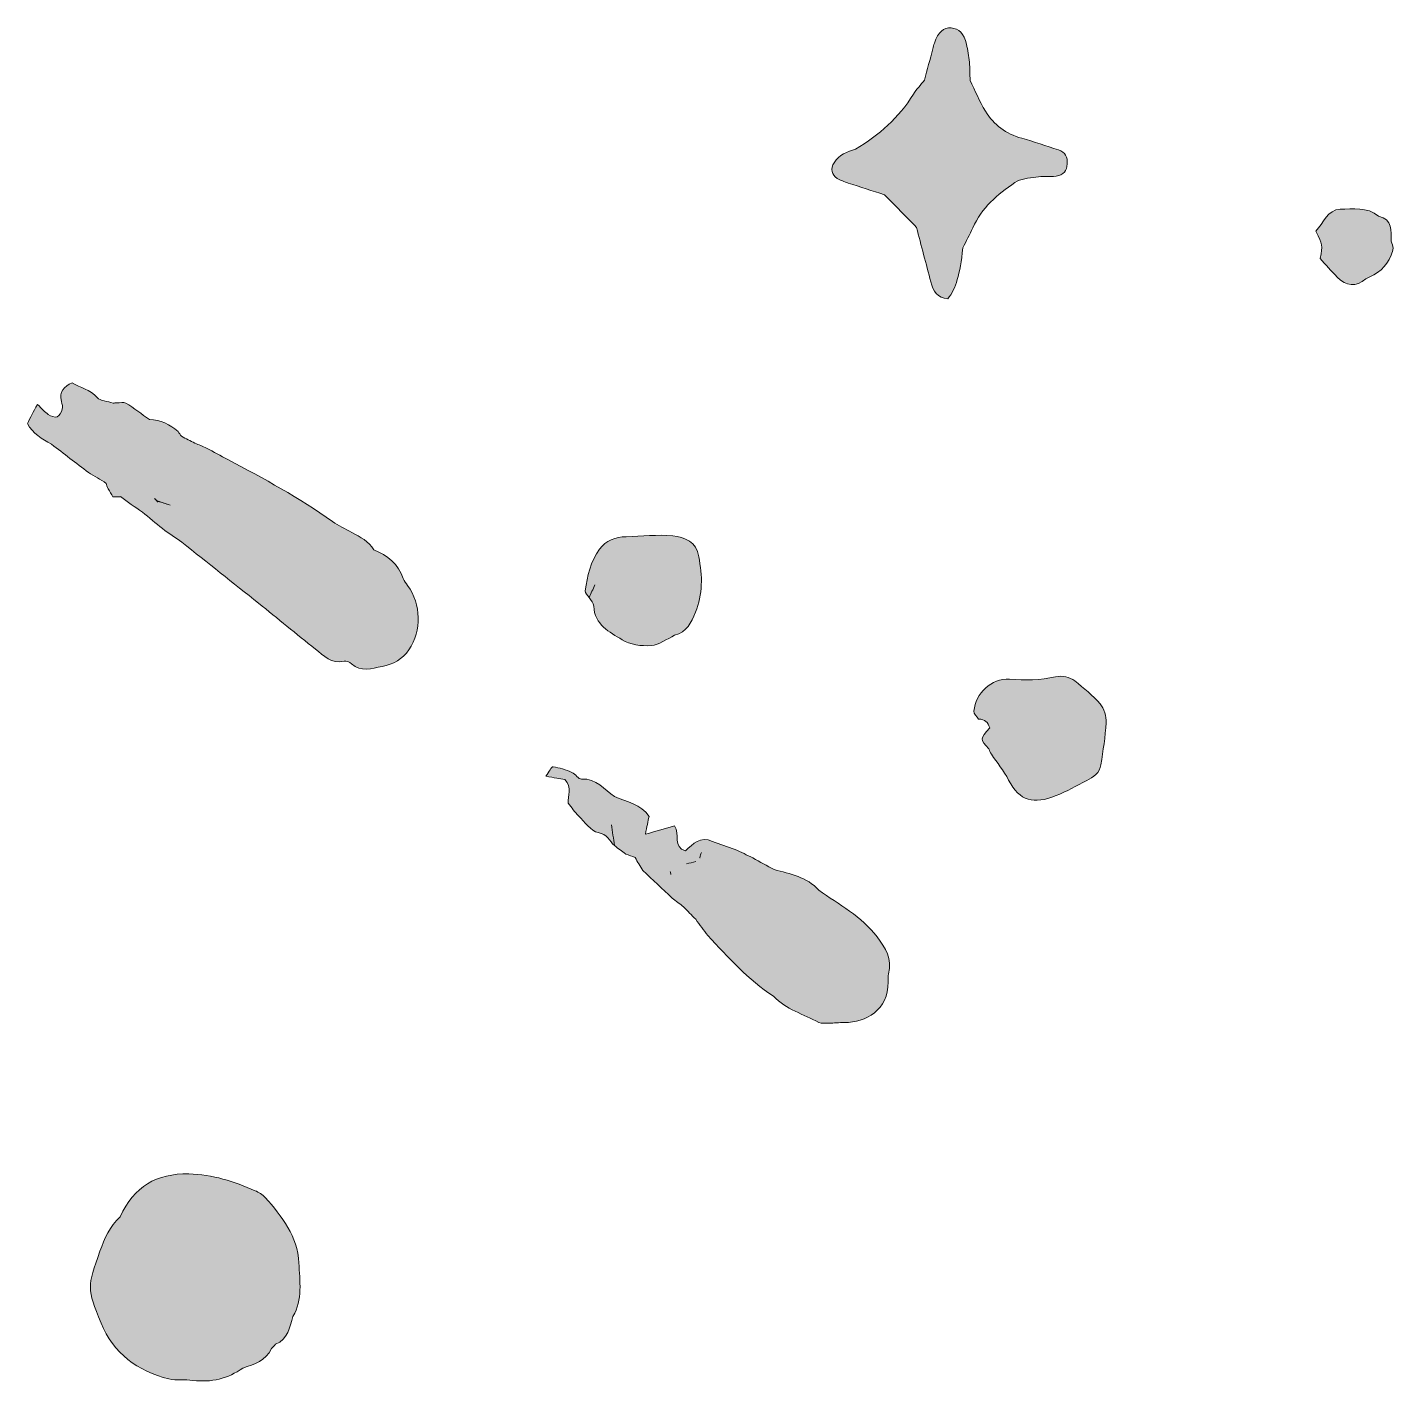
# Model space of a CAD drawing. Header units: inches. Extents: x 75 to 1005, y -1010 to -69.
# Drawn here: x 719.5 to 912.6, y -959.9 to -768.2 of the extents above; entities that cross this region are included whole.
import ezdxf

# ---------------------------------------------------------------- set-up
doc = ezdxf.new("R2010")
doc.units = ezdxf.units.IN
doc.header["$MEASUREMENT"] = 0
doc.layers.add('Layer 1', color=7, linetype='Continuous')

# ---------------------------------------------------------------- blocks, each defined once
blk = doc.blocks.new('block 2')
at = {"layer": 'Layer 1', "true_color": 0xffffff}
h = blk.add_hatch(color=7, dxfattribs=at)
h.dxf.hatch_style = 2
edge = h.paths.add_edge_path()
edge.add_spline(control_points=[(859.03, -790.2), (859.84, -789.66), (860.98, -789.57), (862, -789.42), (862.93, -789.28), (863.91, -789.42), (864.85, -789.28), (865.91, -789.12), (866.37, -788.53), (866.43, -787.56), (866.48, -786.61), (866.18, -785.89), (865.18, -785.58), (863.45, -785.04), (861.74, -784.42), (860, -783.93), (857.78, -783.31), (856.02, -782.06), (854.86, -780.1), (854.03, -778.71), (853.41, -777.2), (852.69, -775.75), (852.67, -774.89), (852.68, -774.03), (852.6, -773.18), (852.51, -772.32), (852.38, -771.47), (852.18, -770.63), (851.82, -769.11), (851.15, -768.44), (850, -768.34), (848.95, -768.25), (848.19, -768.93), (847.65, -770.47), (847.55, -770.74), (847.5, -771.02), (847.42, -771.3), (847.03, -772.77), (846.64, -774.24), (846.24, -775.71), (845.72, -776.38), (845.13, -777.01), (844.68, -777.72), (842.63, -781.02), (839.82, -783.5), (836.52, -785.47), (835.32, -785.82), (834.19, -786.27), (833.48, -787.39), (832.95, -788.25), (833.08, -789.08), (833.92, -789.6), (834.39, -789.89), (834.94, -790.09), (835.47, -790.26), (837.17, -790.83), (838.88, -791.36), (840.58, -791.91), (842.09, -793.45), (843.6, -794.99), (845.11, -796.53), (845.79, -799.1), (846.47, -801.67), (847.14, -804.24), (847.47, -805.53), (848.09, -806.51), (849.54, -806.65), (850.72, -805.07), (851.23, -803.32), (851.68, -799.42), (852.14, -798.48), (852.64, -797.56), (853.07, -796.61), (854.31, -793.77), (856.56, -791.85), (859.03, -790.2)], knot_values=[0, 0, 0, 0, 1, 1, 1, 2, 2, 2, 3, 3, 3, 4, 4, 4, 5, 5, 5, 6, 6, 6, 7, 7, 7, 8, 8, 8, 9, 9, 9, 10, 10, 10, 11, 11, 11, 12, 12, 12, 13, 13, 13, 14, 14, 14, 15, 15, 15, 16, 16, 16, 17, 17, 17, 18, 18, 18, 19, 19, 19, 20, 20, 20, 21, 21, 21, 22, 22, 22, 23, 23, 23, 24, 24, 24, 25, 25, 25, 25], degree=3, periodic=1)
h = blk.add_hatch(color=7, dxfattribs=at)
h.dxf.hatch_style = 2
edge = h.paths.add_edge_path()
edge.add_spline(control_points=[(910.4, -794.95), (908.79, -793.58), (906.79, -793.94), (904.99, -793.97), (903.21, -794.01), (902.61, -795.93), (901.57, -797.08), (902.54, -799.01), (902.54, -799.01), (902.18, -800.93), (902.94, -801.78), (903.72, -802.73), (904.59, -803.59), (905.84, -804.82), (907.2, -805.05), (908.61, -803.79), (910.24, -803.14), (911.55, -802.16), (912.18, -800.44), (912.56, -799.8), (912.55, -799.15), (912.2, -798.5), (912.14, -797.04), (912.48, -795.38), (910.4, -794.95)], knot_values=[0, 0, 0, 0, 1, 1, 1, 2, 2, 2, 3, 3, 3, 4, 4, 4, 5, 5, 5, 6, 6, 6, 7, 7, 7, 8, 8, 8, 8], degree=3, periodic=1)
h = blk.add_hatch(color=7, dxfattribs=at)
h.dxf.hatch_style = 2
edge = h.paths.add_edge_path()
edge.add_spline(control_points=[(772.59, -846.19), (771.87, -844.13), (770.37, -842.9), (768.41, -842.13), (767.73, -840.87), (766.47, -840.33), (765.32, -839.66), (764.41, -839.13), (763.43, -838.72), (762.57, -838.11), (757.9, -834.78), (752.88, -832.03), (747.8, -829.37), (746.8, -828.82), (745.79, -828.28), (744.79, -827.73), (744.79, -827.73), (744.78, -827.73), (744.78, -827.73), (744.24, -827.5), (743.69, -827.27), (743.15, -827.03), (742.51, -826.71), (741.87, -826.39), (741.24, -826.07), (741.08, -825.84), (740.92, -825.62), (740.77, -825.39), (739.6, -824.39), (738.29, -823.73), (736.72, -823.71), (736.72, -823.71), (736.72, -823.71), (736.72, -823.71), (735.61, -822.92), (734.53, -822.08), (733.37, -821.36), (733.07, -821.17), (732.54, -821.35), (732.11, -821.35), (731.93, -821.36), (731.75, -821.36), (731.57, -821.36), (730.8, -821.12), (729.76, -821.1), (729.32, -820.58), (728.34, -819.43), (726.93, -819.24), (725.79, -818.51), (724.65, -819.02), (723.88, -819.74), (724.28, -821.14), (724.38, -821.5), (724.5, -821.92), (724.4, -822.25), (724.28, -822.66), (724, -823.18), (723.66, -823.31), (723.33, -823.44), (722.77, -823.22), (722.42, -822.99), (721.93, -822.66), (721.53, -822.17), (720.89, -821.55), (720.31, -822.64), (719.88, -823.45), (719.46, -824.26), (720.25, -825.64), (721.51, -826.48), (722.87, -827.19), (724.61, -828.52), (726.35, -829.85), (728.08, -831.18), (728.9, -831.71), (729.81, -832.16), (730.6, -832.72), (730.62, -832.96), (730.7, -833.22), (730.89, -833.48), (731.15, -833.84), (731.32, -834.25), (731.54, -834.64), (731.91, -834.64), (732.28, -834.63), (732.65, -834.62), (732.65, -834.6), (732.64, -834.59), (732.64, -834.57), (733.61, -835.39), (734.67, -836.06), (735.72, -836.77), (736.67, -837.55), (737.59, -838.36), (738.56, -839.11), (739.45, -839.79), (740.39, -840.4), (741.3, -841.04), (744.92, -843.92), (748.53, -846.8), (752.14, -849.67), (754.82, -851.83), (757.48, -854.01), (760.17, -856.15), (761.35, -857.09), (762.42, -858.3), (764.22, -857.84), (764.51, -857.76), (764.99, -858), (765.25, -858.23), (766.63, -859.44), (768.11, -858.92), (769.61, -858.6), (771.18, -858.27), (772.48, -857.61), (773.39, -856.24), (775.2, -853.52), (775.14, -849.84), (773.2, -847.15), (772.98, -846.85), (772.71, -846.54), (772.59, -846.19)], knot_values=[0, 0, 0, 0, 1, 1, 1, 2, 2, 2, 3, 3, 3, 4, 4, 4, 5, 5, 5, 6, 6, 6, 7, 7, 7, 8, 8, 8, 9, 9, 9, 10, 10, 10, 11, 11, 11, 12, 12, 12, 13, 13, 13, 14, 14, 14, 15, 15, 15, 16, 16, 16, 17, 17, 17, 18, 18, 18, 19, 19, 19, 20, 20, 20, 21, 21, 21, 22, 22, 22, 23, 23, 23, 24, 24, 24, 25, 25, 25, 26, 26, 26, 27, 27, 27, 28, 28, 28, 29, 29, 29, 30, 30, 30, 31, 31, 31, 32, 32, 32, 33, 33, 33, 34, 34, 34, 35, 35, 35, 36, 36, 36, 37, 37, 37, 38, 38, 38, 39, 39, 39, 40, 40, 40, 40], degree=3, periodic=1)
edge = h.paths.add_edge_path()
edge.add_spline(control_points=[(737.91, -835.3), (737.89, -835.32), (737.88, -835.32), (737.87, -835.33), (737.72, -835.16), (737.59, -834.98), (737.42, -834.87), (737.61, -834.99), (737.75, -835.2), (737.91, -835.3), (737.91, -835.27), (737.92, -835.25), (737.93, -835.22), (738.49, -835.41), (739.06, -835.6), (739.62, -835.8), (739.05, -835.6), (738.47, -835.4), (737.91, -835.3)], knot_values=[0, 0, 0, 0, 1, 1, 1, 2, 2, 2, 3, 3, 3, 4, 4, 4, 5, 5, 5, 6, 6, 6, 6], degree=3, periodic=1)
h = blk.add_hatch(color=7, dxfattribs=at)
h.dxf.hatch_style = 2
edge = h.paths.add_edge_path()
edge.add_spline(control_points=[(799.51, -850.07), (799.59, -852.73), (801.74, -853.74), (803.51, -854.83), (804.63, -855.53), (806.24, -855.75), (807.6, -855.65), (808.74, -855.57), (809.83, -854.71), (810.94, -854.2), (812.63, -853.76), (813.32, -852.36), (813.89, -850.95), (814.92, -848.4), (814.89, -845.76), (814.34, -843.1), (814.08, -840.93), (812.32, -840.33), (810.67, -840.16), (808.51, -839.92), (806.29, -840.2), (804.09, -840.26), (802.58, -840.3), (801.23, -840.79), (800.33, -842.03), (799.06, -843.77), (798.58, -845.82), (798.3, -847.91), (798.26, -848.19), (798.66, -848.54), (798.85, -848.85), (799.11, -848.27), (799.4, -847.69), (799.64, -847.08), (799.4, -847.69), (799.11, -848.27), (798.85, -848.85), (799.08, -849.26), (799.5, -849.66), (799.51, -850.07)], knot_values=[0, 0, 0, 0, 1, 1, 1, 2, 2, 2, 3, 3, 3, 4, 4, 4, 5, 5, 5, 6, 6, 6, 7, 7, 7, 8, 8, 8, 9, 9, 9, 10, 10, 10, 11, 11, 11, 12, 12, 12, 13, 13, 13, 13], degree=3, periodic=1)
h = blk.add_hatch(color=7, dxfattribs=at)
h.dxf.hatch_style = 2
edge = h.paths.add_edge_path()
edge.add_spline(control_points=[(867.49, -860.66), (866.73, -860.06), (865.76, -859.87), (864.77, -860.08), (862.61, -860.55), (860.45, -860.55), (858.24, -860.41), (855.74, -860.25), (853.46, -862.41), (853.23, -864.92), (853.19, -865.28), (853.66, -865.69), (853.89, -866.07), (854.77, -866.02), (855.22, -866.52), (855.46, -867.28), (854.09, -868.89), (854.09, -868.89), (855.33, -870.23), (855.45, -870.49), (855.54, -870.77), (855.7, -871), (856.52, -872.22), (857.43, -873.33), (858.14, -874.67), (859.74, -877.67), (861.65, -878.14), (864.84, -876.87), (866.33, -876.28), (867.73, -875.45), (869.17, -874.74), (870.13, -874.25), (871.02, -873.67), (871.19, -872.5), (871.47, -870.52), (871.83, -868.54), (871.91, -866.56), (871.95, -865.67), (871.64, -864.56), (871.08, -863.9), (870.05, -862.68), (868.76, -861.66), (867.49, -860.66)], knot_values=[0, 0, 0, 0, 1, 1, 1, 2, 2, 2, 3, 3, 3, 4, 4, 4, 5, 5, 5, 6, 6, 6, 7, 7, 7, 8, 8, 8, 9, 9, 9, 10, 10, 10, 11, 11, 11, 12, 12, 12, 13, 13, 13, 14, 14, 14, 14], degree=3, periodic=1)
h = blk.add_hatch(color=7, dxfattribs=at)
h.dxf.hatch_style = 2
edge = h.paths.add_edge_path()
edge.add_spline(control_points=[(831.31, -890.21), (829.61, -888.37), (827.28, -887.93), (825.02, -887.33), (824.02, -886.78), (823.01, -886.23), (822.01, -885.68), (821.17, -885.28), (820.34, -884.84), (819.48, -884.49), (818.42, -884.07), (817.34, -883.72), (816.27, -883.34), (814.55, -882.52), (813.54, -883.7), (812.47, -884.68), (810.69, -884.15), (811.68, -882.34), (810.92, -881.14), (809.64, -881.51), (808.4, -881.86), (806.8, -882.32), (807.03, -881.25), (807.18, -880.52), (807.32, -879.82), (806.15, -878.04), (804.18, -877.73), (802.44, -877.01), (800.98, -876.03), (799.89, -874.4), (797.78, -874.53), (797.36, -874.56), (796.93, -873.8), (796.43, -873.58), (795.57, -873.22), (794.67, -872.92), (793.75, -872.79), (793.53, -872.76), (793.2, -873.49), (792.74, -874.12), (793.93, -874.33), (794.74, -874.48), (795.4, -874.6), (796.48, -875.73), (795.82, -876.92), (795.87, -877.92), (796.4, -878.57), (796.84, -879.19), (797.37, -879.71), (798.24, -880.58), (799.09, -881.91), (800.12, -882.08), (801.45, -882.31), (801.69, -883.3), (802.43, -883.93), (802.3, -882.94), (802.15, -881.96), (802.02, -880.98), (802.15, -881.96), (802.3, -882.94), (802.43, -883.93), (802.96, -884.32), (803.49, -884.72), (804.02, -885.12), (804.46, -885.28), (804.9, -885.44), (805.34, -885.6), (805.71, -886.22), (806.08, -886.84), (806.45, -887.46), (807.82, -888.75), (809.2, -890.06), (810.57, -891.35), (810.57, -891.36), (810.57, -891.36), (810.57, -891.36), (811.11, -891.77), (811.66, -892.17), (812.2, -892.58), (812.77, -893.17), (813.34, -893.76), (813.91, -894.35), (814.48, -895.12), (815.05, -895.88), (815.62, -896.64), (818.51, -899.72), (821.3, -902.92), (824.92, -905.22), (826.68, -907.09), (829.14, -907.78), (831.32, -908.93), (831.7, -909.12), (832.24, -909.03), (832.71, -909.03), (833.46, -909.02), (834.21, -908.95), (834.96, -908.94), (837.91, -908.92), (841.16, -907.24), (841.11, -903.19), (841.11, -902.81), (841.05, -902.4), (841.15, -902.05), (841.73, -899.94), (840.75, -898.42), (839.54, -896.82), (837.34, -893.9), (834.16, -892.28), (831.31, -890.21)], knot_values=[0, 0, 0, 0, 1, 1, 1, 2, 2, 2, 3, 3, 3, 4, 4, 4, 5, 5, 5, 6, 6, 6, 7, 7, 7, 8, 8, 8, 9, 9, 9, 10, 10, 10, 11, 11, 11, 12, 12, 12, 13, 13, 13, 14, 14, 14, 15, 15, 15, 16, 16, 16, 17, 17, 17, 18, 18, 18, 19, 19, 19, 20, 20, 20, 21, 21, 21, 22, 22, 22, 23, 23, 23, 24, 24, 24, 25, 25, 25, 26, 26, 26, 27, 27, 27, 28, 28, 28, 29, 29, 29, 30, 30, 30, 31, 31, 31, 32, 32, 32, 33, 33, 33, 34, 34, 34, 35, 35, 35, 36, 36, 36, 36], degree=3, periodic=1)
edge = h.paths.add_edge_path()
edge.add_spline(control_points=[(810.42, -888.03), (810.38, -887.87), (810.34, -887.72), (810.3, -887.57), (810.34, -887.72), (810.38, -887.87), (810.42, -888.03), (810.42, -888.03), (810.42, -888.03), (810.42, -888.03)], knot_values=[0, 0, 0, 0, 1, 1, 1, 2, 2, 2, 3, 3, 3, 3], degree=3, periodic=1)
edge = h.paths.add_edge_path()
edge.add_spline(control_points=[(813.95, -886.19), (813.5, -886.3), (813.05, -886.4), (812.63, -886.49), (813.05, -886.4), (813.5, -886.3), (813.95, -886.19), (813.95, -886.19), (813.95, -886.19), (813.95, -886.19)], knot_values=[0, 0, 0, 0, 1, 1, 1, 2, 2, 2, 3, 3, 3, 3], degree=3, periodic=1)
edge = h.paths.add_edge_path()
edge.add_spline(control_points=[(814.55, -885.66), (814.55, -885.66), (814.52, -885.64), (814.52, -885.64), (814.57, -885.38), (814.64, -885.13), (814.72, -884.89), (814.64, -885.13), (814.57, -885.38), (814.52, -885.64), (814.52, -885.64), (814.55, -885.66), (814.55, -885.66)], knot_values=[0, 0, 0, 0, 1, 1, 1, 2, 2, 2, 3, 3, 3, 4, 4, 4, 4], degree=3, periodic=1)
h = blk.add_hatch(color=7, dxfattribs=at)
h.dxf.hatch_style = 2
edge = h.paths.add_edge_path()
edge.add_spline(control_points=[(753.08, -933.67), (752.72, -933.25), (752.18, -932.94), (751.66, -932.72), (748.66, -931.44), (745.63, -930.4), (742.29, -930.34), (737.7, -930.26), (734.56, -932.11), (732.58, -936.41), (731.13, -937.74), (730.35, -939.47), (729.72, -941.26), (727.93, -946.29), (727.87, -946.52), (729.87, -951.43), (731.62, -955.74), (735.05, -958.21), (739.45, -959.33), (740.53, -959.61), (741.73, -959.38), (742.86, -959.53), (745.46, -959.86), (747.8, -959.29), (749.93, -957.79), (751.54, -957.27), (753.18, -956.78), (753.94, -955.02), (754.14, -954.82), (754.34, -954.63), (754.54, -954.43), (756.28, -953.7), (756.55, -952.04), (757, -950.5), (758.39, -948.1), (757.96, -945.48), (757.83, -942.93), (757.64, -939.17), (755.43, -936.36), (753.08, -933.67)], knot_values=[0, 0, 0, 0, 1, 1, 1, 2, 2, 2, 3, 3, 3, 4, 4, 4, 5, 5, 5, 6, 6, 6, 7, 7, 7, 8, 8, 8, 9, 9, 9, 10, 10, 10, 11, 11, 11, 12, 12, 12, 13, 13, 13, 13], degree=3, periodic=1)
at = {"layer": 'Layer 1', "lineweight": 0}
for points, knots in [([(859.03, -790.2), (859.84, -789.66), (860.98, -789.57), (862, -789.42), (862.93, -789.28), (863.91, -789.42), (864.85, -789.28), (865.91, -789.12), (866.37, -788.53), (866.43, -787.56), (866.48, -786.61), (866.18, -785.89), (865.18, -785.58), (863.45, -785.04), (861.74, -784.42), (860, -783.93), (857.78, -783.31), (856.02, -782.06), (854.86, -780.1), (854.03, -778.71), (853.41, -777.2), (852.69, -775.75), (852.67, -774.89), (852.68, -774.03), (852.6, -773.18), (852.51, -772.32), (852.38, -771.47), (852.18, -770.63), (851.82, -769.11), (851.15, -768.44), (850, -768.34), (848.95, -768.25), (848.19, -768.93), (847.65, -770.47), (847.55, -770.74), (847.5, -771.02), (847.42, -771.3), (847.03, -772.77), (846.64, -774.24), (846.24, -775.71), (845.72, -776.38), (845.13, -777.01), (844.68, -777.72), (842.63, -781.02), (839.82, -783.5), (836.52, -785.47), (835.32, -785.82), (834.19, -786.27), (833.48, -787.39), (832.95, -788.25), (833.08, -789.08), (833.92, -789.6), (834.39, -789.89), (834.94, -790.09), (835.47, -790.26), (837.17, -790.83), (838.88, -791.36), (840.58, -791.91), (842.09, -793.45), (843.6, -794.99), (845.11, -796.53), (845.79, -799.1), (846.47, -801.67), (847.14, -804.24), (847.47, -805.53), (848.09, -806.51), (849.54, -806.65), (850.72, -805.07), (851.23, -803.32), (851.68, -799.42), (852.14, -798.48), (852.64, -797.56), (853.07, -796.61), (854.31, -793.77), (856.56, -791.85), (859.03, -790.2)], [0, 0, 0, 0, 1, 1, 1, 2, 2, 2, 3, 3, 3, 4, 4, 4, 5, 5, 5, 6, 6, 6, 7, 7, 7, 8, 8, 8, 9, 9, 9, 10, 10, 10, 11, 11, 11, 12, 12, 12, 13, 13, 13, 14, 14, 14, 15, 15, 15, 16, 16, 16, 17, 17, 17, 18, 18, 18, 19, 19, 19, 20, 20, 20, 21, 21, 21, 22, 22, 22, 23, 23, 23, 24, 24, 24, 25, 25, 25, 25]), ([(910.4, -794.95), (908.79, -793.58), (906.79, -793.94), (904.99, -793.97), (903.21, -794.01), (902.61, -795.93), (901.57, -797.08), (902.54, -799.01), (902.54, -799.01), (902.18, -800.93), (902.94, -801.78), (903.72, -802.73), (904.59, -803.59), (905.84, -804.82), (907.2, -805.05), (908.61, -803.79), (910.24, -803.14), (911.55, -802.16), (912.18, -800.44), (912.56, -799.8), (912.55, -799.15), (912.2, -798.5), (912.14, -797.04), (912.48, -795.38), (910.4, -794.95)], [0, 0, 0, 0, 1, 1, 1, 2, 2, 2, 3, 3, 3, 4, 4, 4, 5, 5, 5, 6, 6, 6, 7, 7, 7, 8, 8, 8, 8]), ([(772.59, -846.19), (771.87, -844.13), (770.37, -842.9), (768.41, -842.13), (767.73, -840.87), (766.47, -840.33), (765.32, -839.66), (764.41, -839.13), (763.43, -838.72), (762.57, -838.11), (757.9, -834.78), (752.88, -832.03), (747.8, -829.37), (746.8, -828.82), (745.79, -828.28), (744.79, -827.73), (744.79, -827.73), (744.78, -827.73), (744.78, -827.73), (744.24, -827.5), (743.69, -827.27), (743.15, -827.03), (742.51, -826.71), (741.87, -826.39), (741.24, -826.07), (741.08, -825.84), (740.92, -825.62), (740.77, -825.39), (739.6, -824.39), (738.29, -823.73), (736.72, -823.71), (736.72, -823.71), (736.72, -823.71), (736.72, -823.71), (735.61, -822.92), (734.53, -822.08), (733.37, -821.36), (733.07, -821.17), (732.54, -821.35), (732.11, -821.35), (731.93, -821.36), (731.75, -821.36), (731.57, -821.36), (730.8, -821.12), (729.76, -821.1), (729.32, -820.58), (728.34, -819.43), (726.93, -819.24), (725.79, -818.51), (724.65, -819.02), (723.88, -819.74), (724.28, -821.14), (724.38, -821.5), (724.5, -821.92), (724.4, -822.25), (724.28, -822.66), (724, -823.18), (723.66, -823.31), (723.33, -823.44), (722.77, -823.22), (722.42, -822.99), (721.93, -822.66), (721.53, -822.17), (720.89, -821.55), (720.31, -822.64), (719.88, -823.45), (719.46, -824.26), (720.25, -825.64), (721.51, -826.48), (722.87, -827.19), (724.61, -828.52), (726.35, -829.85), (728.08, -831.18), (728.9, -831.71), (729.81, -832.16), (730.6, -832.72), (730.62, -832.96), (730.7, -833.22), (730.89, -833.48), (731.15, -833.84), (731.32, -834.25), (731.54, -834.64), (731.91, -834.64), (732.28, -834.63), (732.65, -834.62), (732.65, -834.6), (732.64, -834.59), (732.64, -834.57), (733.61, -835.39), (734.67, -836.06), (735.72, -836.77), (736.67, -837.55), (737.59, -838.36), (738.56, -839.11), (739.45, -839.79), (740.39, -840.4), (741.3, -841.04), (744.92, -843.92), (748.53, -846.8), (752.14, -849.67), (754.82, -851.83), (757.48, -854.01), (760.17, -856.15), (761.35, -857.09), (762.42, -858.3), (764.22, -857.84), (764.51, -857.76), (764.99, -858), (765.25, -858.23), (766.63, -859.44), (768.11, -858.92), (769.61, -858.6), (771.18, -858.27), (772.48, -857.61), (773.39, -856.24), (775.2, -853.52), (775.14, -849.84), (773.2, -847.15), (772.98, -846.85), (772.71, -846.54), (772.59, -846.19)], [0, 0, 0, 0, 1, 1, 1, 2, 2, 2, 3, 3, 3, 4, 4, 4, 5, 5, 5, 6, 6, 6, 7, 7, 7, 8, 8, 8, 9, 9, 9, 10, 10, 10, 11, 11, 11, 12, 12, 12, 13, 13, 13, 14, 14, 14, 15, 15, 15, 16, 16, 16, 17, 17, 17, 18, 18, 18, 19, 19, 19, 20, 20, 20, 21, 21, 21, 22, 22, 22, 23, 23, 23, 24, 24, 24, 25, 25, 25, 26, 26, 26, 27, 27, 27, 28, 28, 28, 29, 29, 29, 30, 30, 30, 31, 31, 31, 32, 32, 32, 33, 33, 33, 34, 34, 34, 35, 35, 35, 36, 36, 36, 37, 37, 37, 38, 38, 38, 39, 39, 39, 40, 40, 40, 40]), ([(737.91, -835.3), (737.89, -835.32), (737.88, -835.32), (737.87, -835.33), (737.72, -835.16), (737.59, -834.98), (737.42, -834.87), (737.61, -834.99), (737.75, -835.2), (737.91, -835.3), (737.91, -835.27), (737.92, -835.25), (737.93, -835.22), (738.49, -835.41), (739.06, -835.6), (739.62, -835.8), (739.05, -835.6), (738.47, -835.4), (737.91, -835.3)], [0, 0, 0, 0, 1, 1, 1, 2, 2, 2, 3, 3, 3, 4, 4, 4, 5, 5, 5, 6, 6, 6, 6]), ([(799.51, -850.07), (799.59, -852.73), (801.74, -853.74), (803.51, -854.83), (804.63, -855.53), (806.24, -855.75), (807.6, -855.65), (808.74, -855.57), (809.83, -854.71), (810.94, -854.2), (812.63, -853.76), (813.32, -852.36), (813.89, -850.95), (814.92, -848.4), (814.89, -845.76), (814.34, -843.1), (814.08, -840.93), (812.32, -840.33), (810.67, -840.16), (808.51, -839.92), (806.29, -840.2), (804.09, -840.26), (802.58, -840.3), (801.23, -840.79), (800.33, -842.03), (799.06, -843.77), (798.58, -845.82), (798.3, -847.91), (798.26, -848.19), (798.66, -848.54), (798.85, -848.85), (799.11, -848.27), (799.4, -847.69), (799.64, -847.08), (799.4, -847.69), (799.11, -848.27), (798.85, -848.85), (799.08, -849.26), (799.5, -849.66), (799.51, -850.07)], [0, 0, 0, 0, 1, 1, 1, 2, 2, 2, 3, 3, 3, 4, 4, 4, 5, 5, 5, 6, 6, 6, 7, 7, 7, 8, 8, 8, 9, 9, 9, 10, 10, 10, 11, 11, 11, 12, 12, 12, 13, 13, 13, 13]), ([(867.49, -860.66), (866.73, -860.06), (865.76, -859.87), (864.77, -860.08), (862.61, -860.55), (860.45, -860.55), (858.24, -860.41), (855.74, -860.25), (853.46, -862.41), (853.23, -864.92), (853.19, -865.28), (853.66, -865.69), (853.89, -866.07), (854.77, -866.02), (855.22, -866.52), (855.46, -867.28), (854.09, -868.89), (854.09, -868.89), (855.33, -870.23), (855.45, -870.49), (855.54, -870.77), (855.7, -871), (856.52, -872.22), (857.43, -873.33), (858.14, -874.67), (859.74, -877.67), (861.65, -878.14), (864.84, -876.87), (866.33, -876.28), (867.73, -875.45), (869.17, -874.74), (870.13, -874.25), (871.02, -873.67), (871.19, -872.5), (871.47, -870.52), (871.83, -868.54), (871.91, -866.56), (871.95, -865.67), (871.64, -864.56), (871.08, -863.9), (870.05, -862.68), (868.76, -861.66), (867.49, -860.66)], [0, 0, 0, 0, 1, 1, 1, 2, 2, 2, 3, 3, 3, 4, 4, 4, 5, 5, 5, 6, 6, 6, 7, 7, 7, 8, 8, 8, 9, 9, 9, 10, 10, 10, 11, 11, 11, 12, 12, 12, 13, 13, 13, 14, 14, 14, 14]), ([(831.31, -890.21), (829.61, -888.37), (827.28, -887.93), (825.02, -887.33), (824.02, -886.78), (823.01, -886.23), (822.01, -885.68), (821.17, -885.28), (820.34, -884.84), (819.48, -884.49), (818.42, -884.07), (817.34, -883.72), (816.27, -883.34), (814.55, -882.52), (813.54, -883.7), (812.47, -884.68), (810.69, -884.15), (811.68, -882.34), (810.92, -881.14), (809.64, -881.51), (808.4, -881.86), (806.8, -882.32), (807.03, -881.25), (807.18, -880.52), (807.32, -879.82), (806.15, -878.04), (804.18, -877.73), (802.44, -877.01), (800.98, -876.03), (799.89, -874.4), (797.78, -874.53), (797.36, -874.56), (796.93, -873.8), (796.43, -873.58), (795.57, -873.22), (794.67, -872.92), (793.75, -872.79), (793.53, -872.76), (793.2, -873.49), (792.74, -874.12), (793.93, -874.33), (794.74, -874.48), (795.4, -874.6), (796.48, -875.73), (795.82, -876.92), (795.87, -877.92), (796.4, -878.57), (796.84, -879.19), (797.37, -879.71), (798.24, -880.58), (799.09, -881.91), (800.12, -882.08), (801.45, -882.31), (801.69, -883.3), (802.43, -883.93), (802.3, -882.94), (802.15, -881.96), (802.02, -880.98), (802.15, -881.96), (802.3, -882.94), (802.43, -883.93), (802.96, -884.32), (803.49, -884.72), (804.02, -885.12), (804.46, -885.28), (804.9, -885.44), (805.34, -885.6), (805.71, -886.22), (806.08, -886.84), (806.45, -887.46), (807.82, -888.75), (809.2, -890.06), (810.57, -891.35), (810.57, -891.36), (810.57, -891.36), (810.57, -891.36), (811.11, -891.77), (811.66, -892.17), (812.2, -892.58), (812.77, -893.17), (813.34, -893.76), (813.91, -894.35), (814.48, -895.12), (815.05, -895.88), (815.62, -896.64), (818.51, -899.72), (821.3, -902.92), (824.92, -905.22), (826.68, -907.09), (829.14, -907.78), (831.32, -908.93), (831.7, -909.12), (832.24, -909.03), (832.71, -909.03), (833.46, -909.02), (834.21, -908.95), (834.96, -908.94), (837.91, -908.92), (841.16, -907.24), (841.11, -903.19), (841.11, -902.81), (841.05, -902.4), (841.15, -902.05), (841.73, -899.94), (840.75, -898.42), (839.54, -896.82), (837.34, -893.9), (834.16, -892.28), (831.31, -890.21)], [0, 0, 0, 0, 1, 1, 1, 2, 2, 2, 3, 3, 3, 4, 4, 4, 5, 5, 5, 6, 6, 6, 7, 7, 7, 8, 8, 8, 9, 9, 9, 10, 10, 10, 11, 11, 11, 12, 12, 12, 13, 13, 13, 14, 14, 14, 15, 15, 15, 16, 16, 16, 17, 17, 17, 18, 18, 18, 19, 19, 19, 20, 20, 20, 21, 21, 21, 22, 22, 22, 23, 23, 23, 24, 24, 24, 25, 25, 25, 26, 26, 26, 27, 27, 27, 28, 28, 28, 29, 29, 29, 30, 30, 30, 31, 31, 31, 32, 32, 32, 33, 33, 33, 34, 34, 34, 35, 35, 35, 36, 36, 36, 36]), ([(813.95, -886.19), (813.5, -886.3), (813.05, -886.4), (812.63, -886.49), (813.05, -886.4), (813.5, -886.3), (813.95, -886.19), (813.95, -886.19), (813.95, -886.19), (813.95, -886.19)], [0, 0, 0, 0, 1, 1, 1, 2, 2, 2, 3, 3, 3, 3]), ([(814.55, -885.66), (814.55, -885.66), (814.52, -885.64), (814.52, -885.64), (814.57, -885.38), (814.64, -885.13), (814.72, -884.89), (814.64, -885.13), (814.57, -885.38), (814.52, -885.64), (814.52, -885.64), (814.55, -885.66), (814.55, -885.66)], [0, 0, 0, 0, 1, 1, 1, 2, 2, 2, 3, 3, 3, 4, 4, 4, 4]), ([(810.42, -888.03), (810.38, -887.87), (810.34, -887.72), (810.3, -887.57), (810.34, -887.72), (810.38, -887.87), (810.42, -888.03), (810.42, -888.03), (810.42, -888.03), (810.42, -888.03)], [0, 0, 0, 0, 1, 1, 1, 2, 2, 2, 3, 3, 3, 3]), ([(753.08, -933.67), (752.72, -933.25), (752.18, -932.94), (751.66, -932.72), (748.66, -931.44), (745.63, -930.4), (742.29, -930.34), (737.7, -930.26), (734.56, -932.11), (732.58, -936.41), (731.13, -937.74), (730.35, -939.47), (729.72, -941.26), (727.93, -946.29), (727.87, -946.52), (729.87, -951.43), (731.62, -955.74), (735.05, -958.21), (739.45, -959.33), (740.53, -959.61), (741.73, -959.38), (742.86, -959.53), (745.46, -959.86), (747.8, -959.29), (749.93, -957.79), (751.54, -957.27), (753.18, -956.78), (753.94, -955.02), (754.14, -954.82), (754.34, -954.63), (754.54, -954.43), (756.28, -953.7), (756.55, -952.04), (757, -950.5), (758.39, -948.1), (757.96, -945.48), (757.83, -942.93), (757.64, -939.17), (755.43, -936.36), (753.08, -933.67)], [0, 0, 0, 0, 1, 1, 1, 2, 2, 2, 3, 3, 3, 4, 4, 4, 5, 5, 5, 6, 6, 6, 7, 7, 7, 8, 8, 8, 9, 9, 9, 10, 10, 10, 11, 11, 11, 12, 12, 12, 13, 13, 13, 13])]:
    blk.add_open_spline(points, degree=3, knots=knots, dxfattribs=at)

msp = doc.modelspace()

# ---------------------------------------------------------------- block references
at = {"layer": 'Layer 1'}
msp.add_blockref('block 2', (0, 0), dxfattribs=at)

doc.saveas('drawing.dxf')
